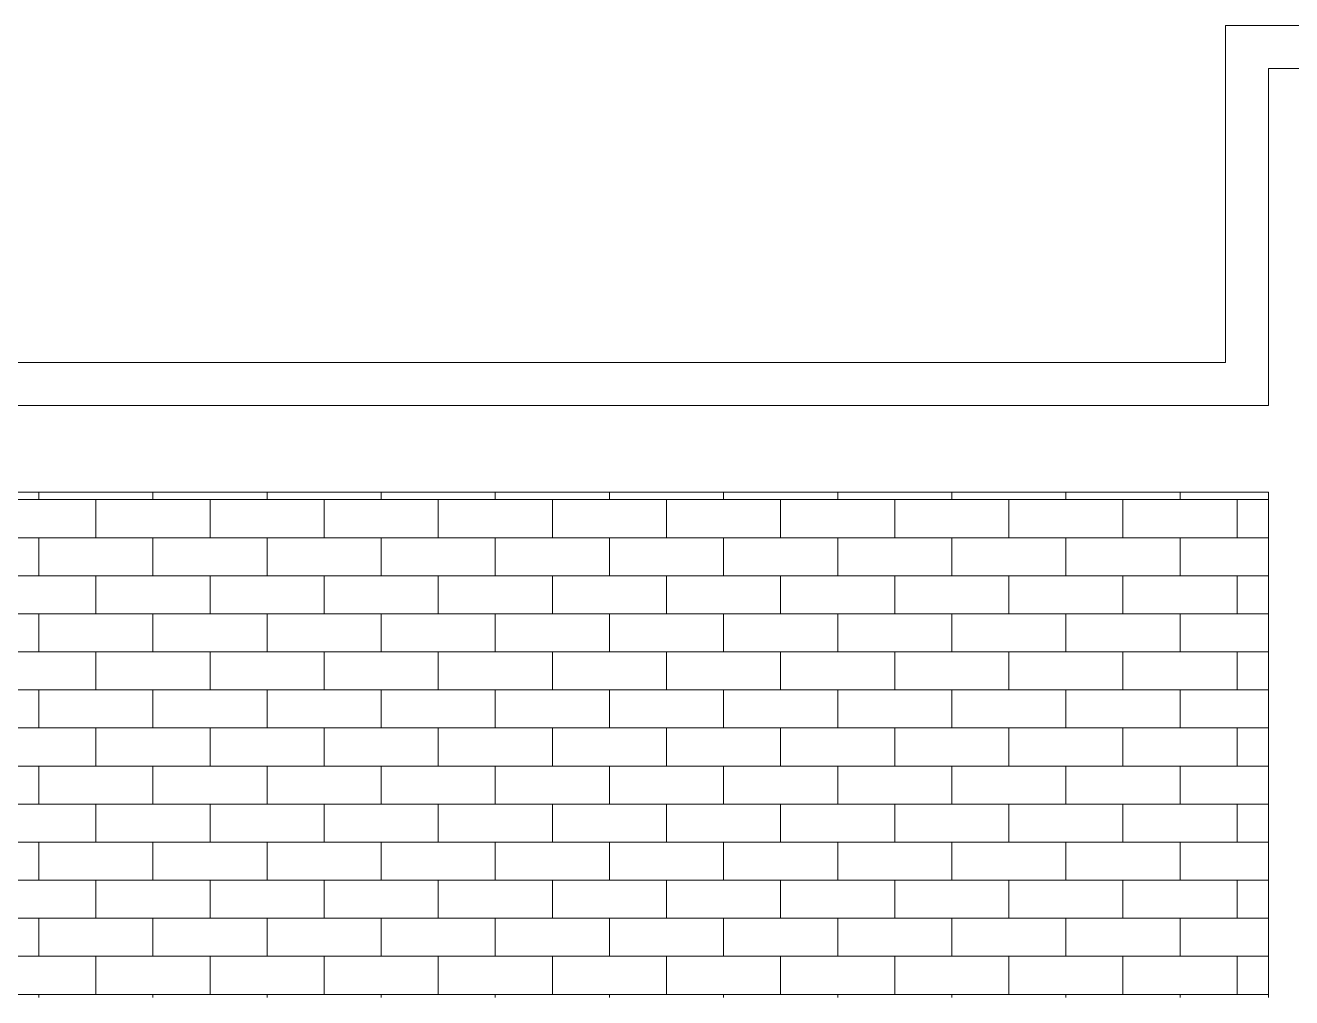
# Model space of a CAD drawing. Header units: millimetres. Extents: x 54 to 1314, y 20 to 614.
# Drawn here: x 327.83 to 357.14, y 195.62 to 218.12 of the extents above; entities that cross this region are included whole.
import ezdxf

# ---------------------------------------------------------------- set-up
doc = ezdxf.new("R2010")
doc.units = ezdxf.units.MM
doc.layers.add('А_КИРПИЧ ОБЛИЦ.', color=250, linetype='Continuous', lineweight=30)
doc.layers.add('А_ШТУКАТУРКА ФАСАД', color=7, linetype='Continuous', lineweight=15)

msp = doc.modelspace()

# ---------------------------------------------------------------- hatches: boundary and pattern name
at = {"layer": 'А_КИРПИЧ ОБЛИЦ.', "lineweight": 9}
h = msp.add_hatch(dxfattribs=at)
h.set_pattern_fill('AR-BRSTD', color=41, scale=0.013, style=0)
h.set_pattern_definition([(0, (299131.4048, -46894.06874), (0, 0.8806434), []), (90, (299131.4048, -46894.0687), (-1.3208, 0.8806434), [0.8806434, -0.8806434])])
h.paths.add_polyline_path([(356.609, 195.62), (356.609, 207.32), (313.009, 207.32), (313.009, 195.62)])

# ---------------------------------------------------------------- linework, layer by layer
at = {"layer": 'А_ШТУКАТУРКА ФАСАД', "color": 7}
for p, q in [((355.609, 218.12), (355.609, 210.32)), ((383.209, 218.12), (355.609, 218.12)), ((356.609, 217.12), (356.609, 209.32)), ((382.209, 217.12), (356.609, 217.12)), ((355.609, 210.32), (307.609, 210.32)), ((307.609, 209.32), (356.609, 209.32)), ((307.909, 207.32), (356.609, 207.32)), ((356.609, 207.32), (356.609, 195.62))]:
    msp.add_line(p, q, dxfattribs=at)

doc.saveas('drawing.dxf')
